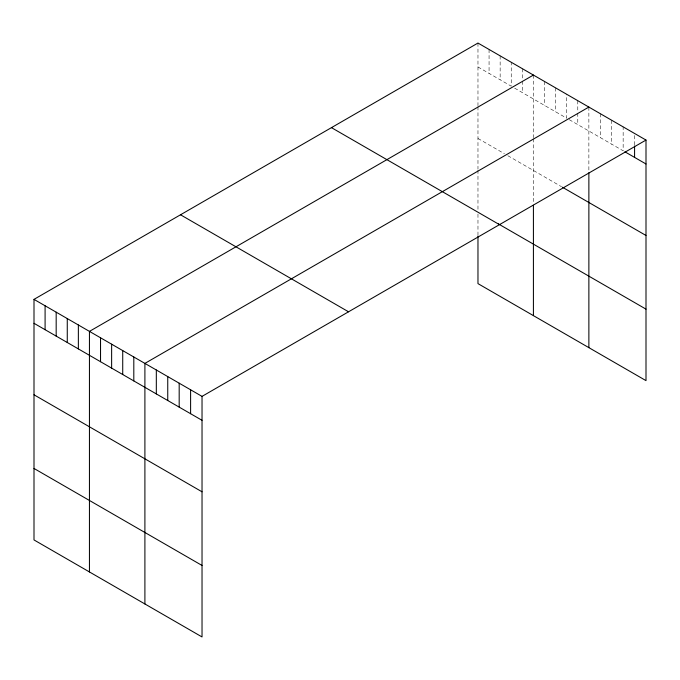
<?xml version="1.0" encoding="UTF-8"?>
<svg xmlns="http://www.w3.org/2000/svg" width="680" height="680" viewBox="0 0 680 680"><rect width="100%" height="100%" fill="white"/><g stroke="black" fill="none" stroke-linecap="round" stroke-linejoin="round"><path stroke-width="0.51" stroke-dasharray="3.4 2.55" d="M477.972 66.972L511.241 86.181L511.241 62.254M514.658 88.153L566.695 118.193L566.695 94.273M569.254 119.671L623.152 150.79L623.152 126.862M477.972 138.465L504.415 153.731M507.833 155.703L561.569 186.728M634.576 135.541L634.576 144.908M611.719 120.267L611.719 144.194M600.295 113.67L600.295 137.598M588.871 107.075L588.871 171.708M577.779 100.674L577.779 112.115M577.779 113.152L577.779 124.602M555.602 87.865L555.602 111.792M544.51 81.464L544.51 105.391M533.417 75.064L533.417 137.708M533.417 138.703L533.417 203.218M522.333 68.663L522.333 80.104M522.333 81.141L522.333 92.582M500.148 55.853L500.148 79.781M489.065 49.453L489.065 73.38M477.972 43.052L477.972 105.697M477.972 106.692L477.972 169.158M477.972 170.179L477.972 211.097M477.972 214.106L477.972 234.965"/><path stroke-width="1.02" d="M646 140.063L202.028 396.38L202.028 636.947L34 539.937L34 299.37L477.972 43.052L646 140.063L646 380.63L477.972 283.62L477.972 235.951M533.417 75.064L89.445 331.389L89.445 571.957M588.871 107.075L144.899 363.4L144.899 603.967M624.903 151.802L646 163.982M562.428 187.221L646 235.475M498.448 223.941L646 309.137M331.457 127.636L499.486 224.647M180.514 214.786L348.543 311.797M34 299.37L202.028 396.38M34 323.298L202.028 420.308M34 394.791L202.028 491.802M34 468.452L202.028 565.462M634.576 145.945L634.576 157.386M588.871 172.703L588.871 347.642M533.417 205.258L533.417 315.63M190.604 389.784L190.604 413.712M179.18 383.188L179.18 407.116M167.748 376.592L167.748 400.52M156.323 369.997L156.323 393.924M133.807 357L133.807 380.919M122.723 350.6L122.723 374.519M111.631 344.19L111.631 368.118M100.538 337.79L100.538 361.717M78.361 324.981L78.361 348.908M67.269 318.58L67.269 342.507M56.177 312.179L56.177 336.107M45.092 305.779L45.092 329.698"/></g></svg>
